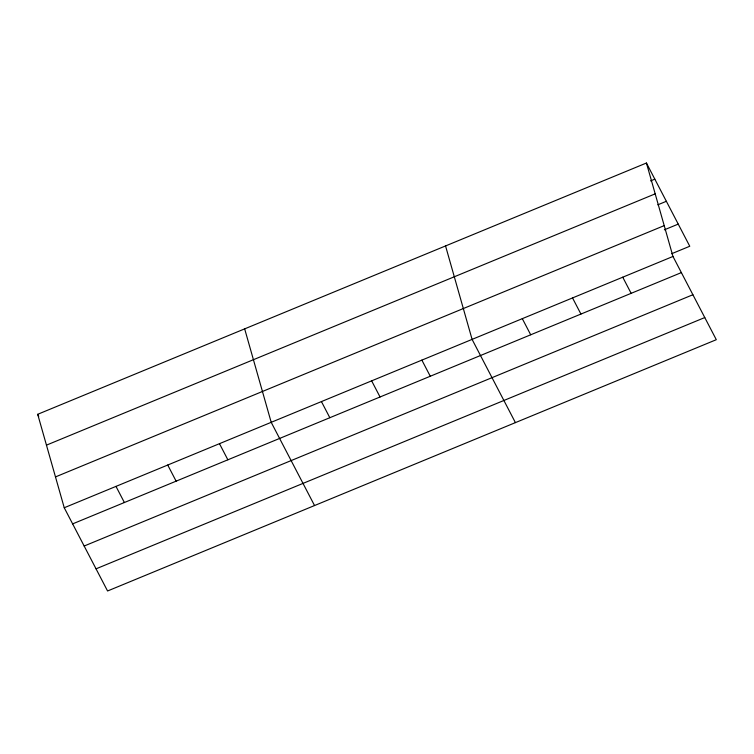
<?xml version="1.0" encoding="UTF-8"?>
<svg xmlns="http://www.w3.org/2000/svg" width="754" height="754" viewBox="0 0 754 754"><rect width="100%" height="100%" fill="white"/><g stroke="black" fill="none" stroke-linecap="round" stroke-linejoin="round"><path stroke-width="1.13" d="M646.432 163.015L672.973 256.464L716.3 339.696L107.568 590.985L64.241 507.753L37.7 414.304L646.432 163.015L689.759 246.247L671.597 253.749M650.551 180.913L654.83 179.15M46.456 445.143L655.188 193.853M657.808 204.824L666.357 201.29M55.485 476.914L664.208 225.625M664.34 229.838L678.232 224.108M64.241 507.753L672.973 256.464M72.638 523.879L681.371 272.599M84.165 546.028L692.898 294.739M96.041 568.836L704.773 317.557M622.747 277.199L631.145 293.325M572.531 297.924L580.929 314.06M522.305 318.659L530.703 334.785M515.416 422.626L472.089 339.385L445.548 245.936M421.872 360.12L430.27 376.246M371.647 380.845L380.044 396.981M321.43 401.58L329.828 417.716M314.541 505.548L271.204 422.315L244.664 328.867M219.471 443.672L227.868 459.799M167.727 465.029L176.125 481.165M115.984 486.387L124.382 502.522M37.7 414.304L38.746 416.321"/></g></svg>
